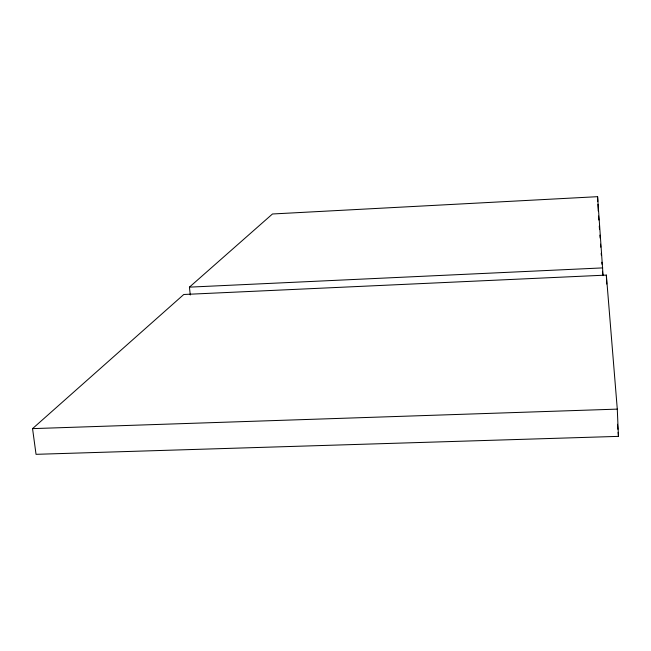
<?xml version="1.0" encoding="UTF-8"?>
<svg xmlns="http://www.w3.org/2000/svg" width="651" height="651" viewBox="0 0 651 651"><rect width="100%" height="100%" fill="white"/><g stroke="black" fill="none" stroke-linecap="round" stroke-linejoin="round"><path stroke-width="0.98" d="M32.55 428.627L183.777 294.488L606.35 275.096L617.286 409.121L618.45 436.373L36.041 454.325L32.55 428.627L617.286 409.121M190.279 294.984L189.433 287.14L272.468 213.984L597.594 196.675L603.095 275.666M189.433 287.14L602.753 267.895M617.49 424.257L617.889 429.302M618.133 432.337L618.45 436.373M598.562 216.026L598.847 220.046M599.27 226.068L599.481 229.079M599.913 235.101L600.124 238.12M600.548 244.141L600.759 247.152M601.19 253.182L601.329 255.184M601.825 262.215L601.972 264.225M602.468 271.255L602.753 275.267M597.594 196.675L597.813 201.468M597.935 204.341L598.236 211.054M606.35 275.096L606.732 284.031"/></g></svg>
